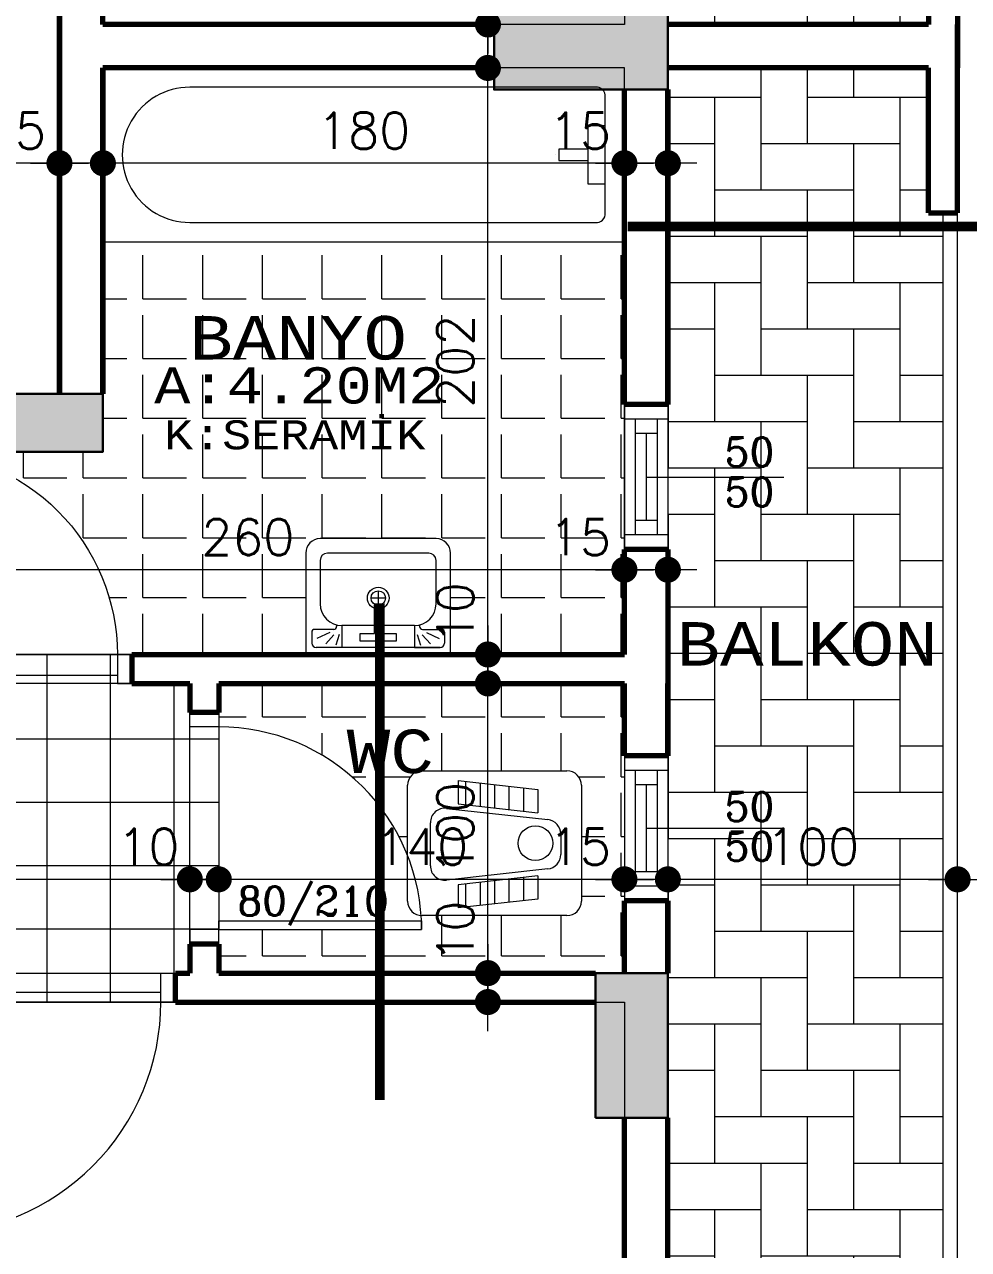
# Model space of a CAD drawing. Header units: millimetres. Extents: x 35860 to 71103, y -11298 to -8385.
# Drawn here: x 51770.3 to 52096.1, y -10413.8 to -9990.9 of the extents above; entities that cross this region are included whole.
import ezdxf
from ezdxf.enums import TextEntityAlignment as Align

# ---------------------------------------------------------------- set-up
doc = ezdxf.new("R2010")
doc.units = ezdxf.units.MM
doc.header["$MEASUREMENT"] = 0
doc.layers.get('0').update_dxf_attribs({"lineweight": 15})
doc.layers.get('Defpoints').update_dxf_attribs({"lineweight": 20})
for name, color, linetype, lineweight in [('02', 2, 'Continuous', 20), ('03_Yazı', 1, 'Continuous', 30), ('05', 4, 'Continuous', 50), ('07', 3, 'Continuous', 70), ('Aks&Tefriş', 5, 'Continuous', 20), ('Kolon', 6, 'Continuous', 30), ('Merd&Balkon', 40, 'Continuous', 20), ('Ölçü', 140, 'Continuous', 20)]:
    doc.layers.add(name, color=color, linetype=linetype, lineweight=lineweight)
doc.layers.add('Lay_X', color=45, linetype='Continuous', lineweight=13, plot=False)
doc.styles.add('0', font='txt.shx')
doc.styles.add('C', font='')
doc.styles.add('C3', font='', dxfattribs={"height": 15})
doc.styles.add('ROMANC', font='romanc', dxfattribs={"height": 0.11})
doc.styles.get('C').set_extended_font_data('Courier New Tur')
doc.styles.get('C3').set_extended_font_data('Courier New Tur')
doc.dimstyles.new('2', dxfattribs={"dimtxt": 12.5, "dimasz": 1, "dimexe": 0, "dimexo": 0, "dimgap": 5, "dimtad": 1, "dimdec": 0, "dimlfac": -1, "dimzin": 12, "dimdsep": 46, "dimtxsty": '0', "dimblk": 'DOT', "dimcen": 2.5, "dimse1": 1, "dimse2": 1, "dimclrd": 256, "dimclrt": 1, "dimadec": 0, "dimazin": 0, "dimtfac": 1, "dimtdec": 0, "dimtmove": 0, "dimatfit": 0, "dimldrblk": 'DOT', "dimfxl": 1, "dimtolj": 1, "dimtzin": 0, "dimlwd": -1, "dimarcsym": 0})
doc.dimstyles.new('_VI80I', dxfattribs={"dimtxt": 15, "dimasz": 1, "dimexe": 0, "dimexo": 100, "dimgap": 5, "dimtad": 1, "dimdec": 0, "dimlfac": -1, "dimzin": 12, "dimdsep": 46, "dimtxsty": '0', "dimblk1": 'DOT80_2', "dimblk2": 'DOT80_1', "dimsah": 1, "dimcen": 2.5, "dimse1": 1, "dimse2": 1, "dimclrd": 256, "dimclrt": 1, "dimadec": 8, "dimazin": 0, "dimtfac": 1, "dimtdec": 0, "dimtmove": 0, "dimatfit": 0, "dimldrblk": 'DOT', "dimfxl": 1, "dimtolj": 1, "dimtzin": 0, "dimlwd": -1, "dimarcsym": 0})
pattern_1 = [(0, (1960.531, 0), (0, 20.625), [15, -5.625]), (90, (1960.531, 0), (-20.625, 1e-15), [15, -5.625])]
pattern_2 = [(0, (1960.531, 0), (16, 16), [48, -16]), (90, (1976.531, 0), (-16, -16), [48, -16])]

# ---------------------------------------------------------------- blocks, each defined once
blk = doc.blocks.new('DOT')
at = {"color": 0}
blk.add_line((-10, 0), (10, 0), dxfattribs=at)
at = {"color": 0, "const_width": 4.5}
blk.add_lwpolyline([(-2.25, 0, 1), (2.25, 0, 1)], format="xyb", close=True, dxfattribs=at)
blk = doc.blocks.new('*D213')
at = {"layer": 'Defpoints', "color": 0, "transparency": 16777216}
for p in [(52092.34, -10055.92), (51992.34, -10286.05), (51992.34, -10293.42)]:
    blk.add_point(p, dxfattribs=at)
at = {"layer": 'Ölçü', "transparency": 16777216}
blk.add_line((52091.34, -10286.05), (51993.34, -10286.05), dxfattribs=at)
at = {"layer": 'Ölçü', "transparency": 16777216, "rotation": 180}
blk.add_blockref('DOT', (51992.34, -10286.05), dxfattribs=at)
at = {"layer": 'Ölçü', "transparency": 16777216}
blk.add_blockref('DOT', (52092.34, -10286.05), dxfattribs=at)
at = {"layer": 'Ölçü', "color": 1, "transparency": 16777216, "insert": (52042.34, -10274.8), "char_height": 12.5, "attachment_point": 5, "style": '0'}
blk.add_mtext('\\A1;100', dxfattribs=at)
blk = doc.blocks.new('*D214')
at = {"layer": 'Defpoints', "color": 0, "transparency": 16777216}
for p in [(51977.34, -10286.05), (51977.34, -10293.42), (51992.34, -10293.42)]:
    blk.add_point(p, dxfattribs=at)
at = {"layer": 'Ölçü', "transparency": 16777216}
for p, q in [((51976.34, -10286.05), (51948.67, -10286.05)), ((51992.34, -10286.05), (51977.34, -10286.05)), ((51993.34, -10286.05), (51994.34, -10286.05))]:
    blk.add_line(p, q, dxfattribs=at)
blk.add_blockref('DOT', (51977.34, -10286.05), dxfattribs=at)
at = {"layer": 'Ölçü', "transparency": 16777216, "rotation": 180}
blk.add_blockref('DOT', (51992.34, -10286.05), dxfattribs=at)
at = {"layer": 'Ölçü', "color": 1, "transparency": 16777216, "insert": (51962, -10274.8), "char_height": 12.5, "attachment_point": 5, "style": '0'}
blk.add_mtext('\\A1;15', dxfattribs=at)
blk = doc.blocks.new('*D215')
at = {"layer": 'Defpoints', "color": 0, "transparency": 16777216}
for p in [(51837.34, -10286.05), (51977.34, -10293.42), (51837.34, -10308.42)]:
    blk.add_point(p, dxfattribs=at)
at = {"layer": 'Ölçü', "transparency": 16777216}
blk.add_line((51976.34, -10286.05), (51838.34, -10286.05), dxfattribs=at)
at = {"layer": 'Ölçü', "transparency": 16777216, "rotation": 180}
blk.add_blockref('DOT', (51837.34, -10286.05), dxfattribs=at)
at = {"layer": 'Ölçü', "transparency": 16777216}
blk.add_blockref('DOT', (51977.34, -10286.05), dxfattribs=at)
at = {"layer": 'Ölçü', "color": 1, "transparency": 16777216, "insert": (51907.34, -10274.8), "char_height": 12.5, "attachment_point": 5, "style": '0'}
blk.add_mtext('\\A1;140', dxfattribs=at)
blk = doc.blocks.new('*D216')
at = {"layer": 'Defpoints', "color": 0, "transparency": 16777216}
for p in [(51827.34, -10286.05), (51827.34, -10308.42), (51837.34, -10308.42)]:
    blk.add_point(p, dxfattribs=at)
at = {"layer": 'Ölçü', "transparency": 16777216}
for p, q in [((51826.34, -10286.05), (51800.75, -10286.05)), ((51837.34, -10286.05), (51827.34, -10286.05)), ((51838.34, -10286.05), (51839.34, -10286.05))]:
    blk.add_line(p, q, dxfattribs=at)
blk.add_blockref('DOT', (51827.34, -10286.05), dxfattribs=at)
at = {"layer": 'Ölçü', "transparency": 16777216, "rotation": 180}
blk.add_blockref('DOT', (51837.34, -10286.05), dxfattribs=at)
at = {"layer": 'Ölçü', "color": 1, "transparency": 16777216, "insert": (51813.04, -10274.8), "char_height": 12.5, "attachment_point": 5, "style": '0'}
blk.add_mtext('\\A1;10', dxfattribs=at)
blk = doc.blocks.new('*D217')
at = {"layer": 'Defpoints', "color": 0, "transparency": 16777216}
for p in [(51417.34, -10218.42), (51417.34, -10286.05), (51827.34, -10308.42)]:
    blk.add_point(p, dxfattribs=at)
at = {"layer": 'Ölçü', "transparency": 16777216}
blk.add_line((51826.34, -10286.05), (51418.34, -10286.05), dxfattribs=at)
at = {"layer": 'Ölçü', "transparency": 16777216, "rotation": 180}
blk.add_blockref('DOT', (51417.34, -10286.05), dxfattribs=at)
at = {"layer": 'Ölçü', "transparency": 16777216}
blk.add_blockref('DOT', (51827.34, -10286.05), dxfattribs=at)
at = {"layer": 'Ölçü', "color": 1, "transparency": 16777216, "insert": (51622.34, -10274.8), "char_height": 12.5, "attachment_point": 5, "style": '0'}
blk.add_mtext('\\A1;410', dxfattribs=at)
blk = doc.blocks.new('*D221')
at = {"layer": 'Defpoints', "color": 0, "transparency": 16777216}
for p in [(51977.34, -10005.92), (51992.34, -10005.92), (51977.34, -10038.81)]:
    blk.add_point(p, dxfattribs=at)
at = {"layer": 'Ölçü', "transparency": 16777216}
for p, q in [((51976.34, -10038.81), (51948.67, -10038.81)), ((51992.34, -10038.81), (51977.34, -10038.81)), ((51993.34, -10038.81), (51994.34, -10038.81))]:
    blk.add_line(p, q, dxfattribs=at)
blk.add_blockref('DOT', (51977.34, -10038.81), dxfattribs=at)
at = {"layer": 'Ölçü', "transparency": 16777216, "rotation": 180}
blk.add_blockref('DOT', (51992.34, -10038.81), dxfattribs=at)
at = {"layer": 'Ölçü', "color": 1, "transparency": 16777216, "insert": (51962, -10027.56), "char_height": 12.5, "attachment_point": 5, "style": '0'}
blk.add_mtext('\\A1;15', dxfattribs=at)
blk = doc.blocks.new('*D222')
at = {"layer": 'Defpoints', "color": 0, "transparency": 16777216}
for p in [(51797.34, -10005.92), (51977.34, -10005.92), (51797.34, -10038.81)]:
    blk.add_point(p, dxfattribs=at)
at = {"layer": 'Ölçü', "transparency": 16777216}
blk.add_line((51976.34, -10038.81), (51798.34, -10038.81), dxfattribs=at)
at = {"layer": 'Ölçü', "transparency": 16777216, "rotation": 180}
blk.add_blockref('DOT', (51797.34, -10038.81), dxfattribs=at)
at = {"layer": 'Ölçü', "transparency": 16777216}
blk.add_blockref('DOT', (51977.34, -10038.81), dxfattribs=at)
at = {"layer": 'Ölçü', "color": 1, "transparency": 16777216, "insert": (51887.34, -10027.56), "char_height": 12.5, "attachment_point": 5, "style": '0'}
blk.add_mtext('\\A1;180', dxfattribs=at)
blk = doc.blocks.new('*D223')
at = {"layer": 'Defpoints', "color": 0, "transparency": 16777216}
for p in [(51797.34, -10005.92), (51782.34, -10038.81), (51782.34, -10118.42)]:
    blk.add_point(p, dxfattribs=at)
at = {"layer": 'Ölçü', "transparency": 16777216}
for p, q in [((51781.34, -10038.81), (51753.67, -10038.81)), ((51797.34, -10038.81), (51782.34, -10038.81)), ((51798.34, -10038.81), (51799.34, -10038.81))]:
    blk.add_line(p, q, dxfattribs=at)
blk.add_blockref('DOT', (51782.34, -10038.81), dxfattribs=at)
at = {"layer": 'Ölçü', "transparency": 16777216, "rotation": 180}
blk.add_blockref('DOT', (51797.34, -10038.81), dxfattribs=at)
at = {"layer": 'Ölçü', "color": 1, "transparency": 16777216, "insert": (51767, -10027.56), "char_height": 12.5, "attachment_point": 5, "style": '0'}
blk.add_mtext('\\A1;15', dxfattribs=at)
blk = doc.blocks.new('*D224')
at = {"layer": 'Defpoints', "color": 0, "transparency": 16777216}
for p in [(51682.34, -10008.42), (51682.34, -10038.81), (51782.34, -10118.42)]:
    blk.add_point(p, dxfattribs=at)
at = {"layer": 'Ölçü', "transparency": 16777216}
blk.add_line((51781.34, -10038.81), (51683.34, -10038.81), dxfattribs=at)
at = {"layer": 'Ölçü', "transparency": 16777216, "rotation": 180}
blk.add_blockref('DOT', (51682.34, -10038.81), dxfattribs=at)
at = {"layer": 'Ölçü', "transparency": 16777216}
blk.add_blockref('DOT', (51782.34, -10038.81), dxfattribs=at)
at = {"layer": 'Ölçü', "color": 1, "transparency": 16777216, "insert": (51732.34, -10027.56), "char_height": 12.5, "attachment_point": 5, "style": '0'}
blk.add_mtext('\\A1;100', dxfattribs=at)
blk = doc.blocks.new('*D228')
at = {"layer": 'Defpoints', "color": 0, "transparency": 16777216}
for p in [(51977.34, -10172.17), (51992.34, -10172.17), (51977.34, -10179.16)]:
    blk.add_point(p, dxfattribs=at)
at = {"layer": 'Ölçü', "transparency": 16777216}
for p, q in [((51976.34, -10179.16), (51948.67, -10179.16)), ((51992.34, -10179.16), (51977.34, -10179.16)), ((51993.34, -10179.16), (51994.34, -10179.16))]:
    blk.add_line(p, q, dxfattribs=at)
blk.add_blockref('DOT', (51977.34, -10179.16), dxfattribs=at)
at = {"layer": 'Ölçü', "transparency": 16777216, "rotation": 180}
blk.add_blockref('DOT', (51992.34, -10179.16), dxfattribs=at)
at = {"layer": 'Ölçü', "color": 1, "transparency": 16777216, "insert": (51962, -10167.91), "char_height": 12.5, "attachment_point": 5, "style": '0'}
blk.add_mtext('\\A1;15', dxfattribs=at)
blk = doc.blocks.new('*D229')
at = {"layer": 'Defpoints', "color": 0, "transparency": 16777216}
for p in [(51977.34, -10172.17), (51717.34, -10179.16), (51717.34, -10208.42)]:
    blk.add_point(p, dxfattribs=at)
at = {"layer": 'Ölçü', "transparency": 16777216}
blk.add_line((51976.34, -10179.16), (51718.34, -10179.16), dxfattribs=at)
at = {"layer": 'Ölçü', "transparency": 16777216, "rotation": 180}
blk.add_blockref('DOT', (51717.34, -10179.16), dxfattribs=at)
at = {"layer": 'Ölçü', "transparency": 16777216}
blk.add_blockref('DOT', (51977.34, -10179.16), dxfattribs=at)
at = {"layer": 'Ölçü', "color": 1, "transparency": 16777216, "insert": (51847.34, -10167.91), "char_height": 12.5, "attachment_point": 5, "style": '0'}
blk.add_mtext('\\A1;260', dxfattribs=at)
blk = doc.blocks.new('*D483')
at = {"layer": 'Defpoints', "color": 0, "transparency": 16777216}
for p in [(51930.23, -10318.42), (51967.34, -10318.42), (51967.34, -10328.42)]:
    blk.add_point(p, dxfattribs=at)
at = {"layer": 'Ölçü', "transparency": 16777216}
for p, q in [((51930.23, -10317.42), (51930.23, -10291.84)), ((51930.23, -10328.42), (51930.23, -10318.42)), ((51930.23, -10329.42), (51930.23, -10330.42))]:
    blk.add_line(p, q, dxfattribs=at)
for p, rotation in [((51930.23, -10318.42), 270), ((51930.23, -10328.42), 90)]:
    blk.add_blockref('DOT', p, dxfattribs=dict(at, rotation=rotation))
at = {"layer": 'Ölçü', "color": 1, "transparency": 16777216, "insert": (51918.98, -10304.13), "char_height": 12.5, "attachment_point": 5, "rotation": 90, "style": '0'}
blk.add_mtext('\\A1;10', dxfattribs=at)
blk = doc.blocks.new('*D484')
at = {"layer": 'Defpoints', "color": 0, "transparency": 16777216}
for p in [(51930.23, -10218.42), (51977.34, -10218.42), (51967.34, -10318.42)]:
    blk.add_point(p, dxfattribs=at)
at = {"layer": 'Ölçü', "transparency": 16777216}
blk.add_line((51930.23, -10317.42), (51930.23, -10219.42), dxfattribs=at)
for p, rotation in [((51930.23, -10218.42), 90), ((51930.23, -10318.42), 270)]:
    blk.add_blockref('DOT', p, dxfattribs=dict(at, rotation=rotation))
at = {"layer": 'Ölçü', "color": 1, "transparency": 16777216, "insert": (51918.98, -10268.42), "char_height": 12.5, "attachment_point": 5, "rotation": 90, "style": '0'}
blk.add_mtext('\\A1;100', dxfattribs=at)
blk = doc.blocks.new('*D485')
at = {"layer": 'Defpoints', "color": 0, "transparency": 16777216}
for p in [(51930.23, -10208.42), (51977.34, -10208.42), (51977.34, -10218.42)]:
    blk.add_point(p, dxfattribs=at)
at = {"layer": 'Ölçü', "transparency": 16777216}
for p, q in [((51930.23, -10207.42), (51930.23, -10181.84)), ((51930.23, -10218.42), (51930.23, -10208.42)), ((51930.23, -10219.42), (51930.23, -10220.42))]:
    blk.add_line(p, q, dxfattribs=at)
for p, rotation in [((51930.23, -10208.42), 270), ((51930.23, -10218.42), 90)]:
    blk.add_blockref('DOT', p, dxfattribs=dict(at, rotation=rotation))
at = {"layer": 'Ölçü', "color": 1, "transparency": 16777216, "insert": (51918.98, -10194.13), "char_height": 12.5, "attachment_point": 5, "rotation": 90, "style": '0'}
blk.add_mtext('\\A1;10', dxfattribs=at)
blk = doc.blocks.new('*D486')
at = {"layer": 'Defpoints', "color": 0, "transparency": 16777216}
for p in [(51930.23, -10005.92), (51992.34, -10005.92), (51977.34, -10208.42)]:
    blk.add_point(p, dxfattribs=at)
at = {"layer": 'Ölçü', "transparency": 16777216}
blk.add_line((51930.23, -10207.42), (51930.23, -10006.92), dxfattribs=at)
for p, rotation in [((51930.23, -10005.92), 90), ((51930.23, -10208.42), 270)]:
    blk.add_blockref('DOT', p, dxfattribs=dict(at, rotation=rotation))
at = {"layer": 'Ölçü', "color": 1, "transparency": 16777216, "insert": (51918.98, -10107.17), "char_height": 12.5, "attachment_point": 5, "rotation": 90, "style": '0'}
blk.add_mtext('\\A1;202', dxfattribs=at)
blk = doc.blocks.new('*D487')
at = {"layer": 'Defpoints', "color": 0, "transparency": 16777216}
for p in [(51930.23, -9990.92), (51992.34, -9990.92), (51992.34, -10005.92)]:
    blk.add_point(p, dxfattribs=at)
at = {"layer": 'Ölçü', "transparency": 16777216}
for p, q in [((51930.23, -9989.92), (51930.23, -9962.26)), ((51930.23, -10005.92), (51930.23, -9990.92)), ((51930.23, -10006.92), (51930.23, -10007.92))]:
    blk.add_line(p, q, dxfattribs=at)
for p, rotation in [((51930.23, -9990.92), 270), ((51930.23, -10005.92), 90)]:
    blk.add_blockref('DOT', p, dxfattribs=dict(at, rotation=rotation))
at = {"layer": 'Ölçü', "color": 1, "transparency": 16777216, "insert": (51918.98, -9975.59), "char_height": 12.5, "attachment_point": 5, "rotation": 90, "style": '0'}
blk.add_mtext('\\A1;15', dxfattribs=at)
blk = doc.blocks.new('*D488')
at = {"layer": 'Defpoints', "color": 0, "transparency": 16777216}
for p in [(51930.23, -9788.42), (51977.34, -9788.42), (51992.34, -9990.92)]:
    blk.add_point(p, dxfattribs=at)
at = {"layer": 'Ölçü', "transparency": 16777216}
blk.add_line((51930.23, -9989.92), (51930.23, -9789.42), dxfattribs=at)
for p, rotation in [((51930.23, -9788.42), 90), ((51930.23, -9990.92), 270)]:
    blk.add_blockref('DOT', p, dxfattribs=dict(at, rotation=rotation))
at = {"layer": 'Ölçü', "color": 1, "transparency": 16777216, "insert": (51918.98, -9889.67), "char_height": 12.5, "attachment_point": 5, "rotation": 90, "style": '0'}
blk.add_mtext('\\A1;202', dxfattribs=at)
blk = doc.blocks.new('DOT80_2')
at = {"color": 0}
blk.add_line((0, 0), (0, -80), dxfattribs=at)
blk.add_blockref('DOT', (0, 0))
blk = doc.blocks.new('DOT80_1')
at = {"color": 0}
blk.add_line((0, 0), (0, 80), dxfattribs=at)
blk.add_blockref('DOT', (0, 0))
blk = doc.blocks.new('*D979')
at = {"layer": 'Aks&Tefriş', "transparency": 16777216}
blk.add_line((52269.94, -10432.42), (52269.94, -10294.42), dxfattribs=at)
at = {"layer": 'Defpoints', "color": 0, "transparency": 16777216}
for p in [(51992.34, -10293.42), (52269.94, -10293.42), (51992.34, -10433.42)]:
    blk.add_point(p, dxfattribs=at)
at = {"layer": 'Aks&Tefriş', "transparency": 16777216}
for name, p, rotation in [('DOT80_1', (52269.94, -10293.42), 90), ('DOT80_2', (52269.94, -10433.42), 270)]:
    blk.add_blockref(name, p, dxfattribs=dict(at, rotation=rotation))
at = {"layer": 'Aks&Tefriş', "color": 1, "transparency": 16777216, "insert": (52257.44, -10363.42), "char_height": 15, "attachment_point": 5, "rotation": 90, "style": '0'}
blk.add_mtext('\\A1;140', dxfattribs=at)
blk = doc.blocks.new('*D980')
at = {"layer": 'Aks&Tefriş', "transparency": 16777216}
blk.add_line((52269.94, -10292.42), (52269.94, -10244.42), dxfattribs=at)
at = {"layer": 'Defpoints', "color": 0, "transparency": 16777216}
for p in [(51992.34, -10243.42), (52269.94, -10243.42), (51992.34, -10293.42)]:
    blk.add_point(p, dxfattribs=at)
at = {"layer": 'Aks&Tefriş', "transparency": 16777216}
for name, p, rotation in [('DOT80_1', (52269.94, -10243.42), 90), ('DOT80_2', (52269.94, -10293.42), 270)]:
    blk.add_blockref(name, p, dxfattribs=dict(at, rotation=rotation))
at = {"layer": 'Aks&Tefriş', "color": 1, "transparency": 16777216, "insert": (52257.44, -10268.42), "char_height": 15, "attachment_point": 5, "rotation": 90, "style": '0'}
blk.add_mtext('\\A1;50', dxfattribs=at)
blk = doc.blocks.new('*D981')
at = {"layer": 'Aks&Tefriş', "transparency": 16777216}
blk.add_line((52269.94, -10242.42), (52269.94, -10173.17), dxfattribs=at)
at = {"layer": 'Defpoints', "color": 0, "transparency": 16777216}
for p in [(51992.34, -10172.17), (52269.94, -10172.17), (51992.34, -10243.42)]:
    blk.add_point(p, dxfattribs=at)
at = {"layer": 'Aks&Tefriş', "transparency": 16777216}
for name, p, rotation in [('DOT80_1', (52269.94, -10172.17), 90), ('DOT80_2', (52269.94, -10243.42), 270)]:
    blk.add_blockref(name, p, dxfattribs=dict(at, rotation=rotation))
at = {"layer": 'Aks&Tefriş', "color": 1, "transparency": 16777216, "insert": (52257.44, -10207.8), "char_height": 15, "attachment_point": 5, "rotation": 90, "style": '0'}
blk.add_mtext('\\A1;71', dxfattribs=at)
blk = doc.blocks.new('*D982')
at = {"layer": 'Aks&Tefriş', "transparency": 16777216}
blk.add_line((52269.94, -10171.17), (52269.94, -10123.17), dxfattribs=at)
at = {"layer": 'Defpoints', "color": 0, "transparency": 16777216}
for p in [(51992.34, -10122.17), (52269.94, -10122.17), (51992.34, -10172.17)]:
    blk.add_point(p, dxfattribs=at)
at = {"layer": 'Aks&Tefriş', "transparency": 16777216}
for name, p, rotation in [('DOT80_1', (52269.94, -10122.17), 90), ('DOT80_2', (52269.94, -10172.17), 270)]:
    blk.add_blockref(name, p, dxfattribs=dict(at, rotation=rotation))
at = {"layer": 'Aks&Tefriş', "color": 1, "transparency": 16777216, "insert": (52257.44, -10147.17), "char_height": 15, "attachment_point": 5, "rotation": 90, "style": '0'}
blk.add_mtext('\\A1;50', dxfattribs=at)
blk = doc.blocks.new('*D983')
at = {"layer": 'Aks&Tefriş', "transparency": 16777216}
blk.add_line((52269.94, -10121.17), (52269.94, -10056.92), dxfattribs=at)
at = {"layer": 'Defpoints', "color": 0, "transparency": 16777216}
for p in [(52092.34, -10055.92), (52269.94, -10055.92), (51992.34, -10122.17)]:
    blk.add_point(p, dxfattribs=at)
at = {"layer": 'Aks&Tefriş', "transparency": 16777216}
for name, p, rotation in [('DOT80_1', (52269.94, -10055.92), 90), ('DOT80_2', (52269.94, -10122.17), 270)]:
    blk.add_blockref(name, p, dxfattribs=dict(at, rotation=rotation))
at = {"layer": 'Aks&Tefriş', "color": 1, "transparency": 16777216, "insert": (52257.44, -10089.05), "char_height": 15, "attachment_point": 5, "rotation": 90, "style": '0'}
blk.add_mtext('\\A1;66', dxfattribs=at)
blk = doc.blocks.new('*D984')
at = {"layer": 'Aks&Tefriş', "transparency": 16777216}
blk.add_line((52269.94, -10054.92), (52269.94, -9941.92), dxfattribs=at)
at = {"layer": 'Defpoints', "color": 0, "transparency": 16777216}
for p in [(52092.34, -9940.92), (52269.94, -9940.92), (52092.34, -10055.92)]:
    blk.add_point(p, dxfattribs=at)
at = {"layer": 'Aks&Tefriş', "transparency": 16777216}
for name, p, rotation in [('DOT80_1', (52269.94, -9940.92), 90), ('DOT80_2', (52269.94, -10055.92), 270)]:
    blk.add_blockref(name, p, dxfattribs=dict(at, rotation=rotation))
at = {"layer": 'Aks&Tefriş', "color": 1, "transparency": 16777216, "insert": (52257.44, -9998.42), "char_height": 15, "attachment_point": 5, "rotation": 90, "style": '0'}
blk.add_mtext('\\A1;115', dxfattribs=at)

msp = doc.modelspace()

# ---------------------------------------------------------------- hatches: boundary and pattern name
h = msp.add_hatch()
h.set_pattern_fill('SERAMIK9', color=256, scale=4, style=0, pattern_type=2)
h.set_pattern_definition(pattern_2)
h.paths.add_polyline_path([(52087.34, -9232.13), (51992.34, -9227.94), (51992.34, -9247.38), (51992.34, -9252.38), (51977.34, -9252.38), (51977.34, -9322.38), (51992.34, -9322.38), (51992.34, -9327.38), (51992.34, -9373.08), (51992.34, -9423.08), (51992.34, -9440.92), (51992.34, -9560.92), (51992.34, -9628.42), (51992.34, -9678.42), (51992.34, -9703.42), (51992.34, -9753.42), (51992.34, -9824.67), (51992.34, -9874.67), (51992.34, -9983.42), (51992.34, -9990.92), (52082.34, -9990.92), (52082.34, -9940.92), (52087.34, -9940.92)])
h.paths.add_polyline_path([(51994.21, -9519.14), (52027.54, -9519.14), (52027.54, -9500.39), (51994.21, -9500.39)], flags=24)
h.paths.add_polyline_path([(51994.21, -9501.55), (52027.54, -9501.55), (52027.54, -9482.8), (51994.21, -9482.8)], flags=24)
h.paths.add_polyline_path([(52026.71, -9448.82), (52057.96, -9448.82), (52057.96, -9467.57), (52026.71, -9467.57)], flags=24)
h.paths.add_polyline_path([(52026.71, -9690.17), (52057.96, -9690.17), (52057.96, -9708.92), (52026.71, -9708.92)], flags=24)
h.paths.add_polyline_path([(52010.89, -9725.77), (52032.08, -9725.77), (52032.08, -9710.77), (52010.89, -9710.77)], flags=24)
h.paths.add_polyline_path([(52010.89, -9739.54), (52032.08, -9739.54), (52032.08, -9724.54), (52010.89, -9724.54)], flags=24)
h.paths.add_polyline_path([(52010.89, -9846.92), (52032.08, -9846.92), (52032.08, -9831.92), (52010.89, -9831.92)], flags=24)
h.paths.add_polyline_path([(52010.89, -9860.69), (52032.08, -9860.69), (52032.08, -9845.69), (52010.89, -9845.69)], flags=24)
h.paths.add_polyline_path([(51987.66, -9638.21), (52090.09, -9638.21), (52090.09, -9614.55), (51987.66, -9614.55)], flags=9)
h = msp.add_hatch()
h.set_pattern_fill('ANSI33', color=256, scale=30, style=0)
h.paths.add_polyline_path([(51092.34, -9384.52), (51092.34, -9333.42), (51117.34, -9334.52), (51117.34, -9384.52)])
h.paths.add_polyline_path([(51507.34, -9402.81), (51507.34, -9351.71), (51532.34, -9352.81), (51532.34, -9402.81)])
h.paths.add_polyline_path([(51967.34, -9423.08), (51967.34, -9371.98), (51992.34, -9373.08), (51992.34, -9423.08)])
h.paths.add_polyline_path([(51702.34, -9360.3), (51727.34, -9361.4), (51727.34, -9411.4), (51702.34, -9411.4)])
h.paths.add_polyline_path([(51992.34, -9983.42), (51932.34, -9983.42), (51932.34, -10013.42), (51992.34, -10013.42)])
h.paths.add_polyline_path([(51967.34, -9628.42), (51992.34, -9628.42), (51992.34, -9678.42), (51967.34, -9678.42)])
h.paths.add_polyline_path([(51532.34, -9638.42), (51532.34, -9678.42), (51507.34, -9678.42), (51507.34, -9638.42)])
h.paths.add_polyline_path([(51142.34, -9678.42), (51092.34, -9678.42), (51092.34, -9653.42), (51142.34, -9653.42)])
h.paths.add_polyline_path([(51132.34, -9893.42), (51092.34, -9893.42), (51092.34, -9923.42), (51132.34, -9923.42)])
h.paths.add_polyline_path([(51117.34, -10623.42), (51117.34, -10573.42), (51092.34, -10573.42), (51092.34, -10623.42)])
h.paths.add_polyline_path([(51967.34, -10368.42), (51992.34, -10368.42), (51992.34, -10318.42), (51967.34, -10318.42)])
h.paths.add_polyline_path([(51532.34, -10368.42), (51532.34, -10318.42), (51507.34, -10318.42), (51507.34, -10368.42)])
h.paths.add_polyline_path([(51432.34, -10138.42), (51407.34, -10138.42), (51407.34, -10073.42), (51432.34, -10073.42)])
h.paths.add_polyline_path([(51432.34, -9923.42), (51432.34, -9858.42), (51407.34, -9858.42), (51407.34, -9923.42)])
h.paths.add_polyline_path([(51702.34, -9873.42), (51702.34, -9878.42), (51707.34, -9878.42), (51797.34, -9878.42), (51797.34, -9858.42), (51702.34, -9858.42)])
h.paths.add_polyline_path([(51702.34, -10133.42), (51702.34, -10118.42), (51797.34, -10118.42), (51797.34, -10138.42), (51702.34, -10138.42)])
h.paths.add_polyline_path([(51142.34, -10318.42), (51092.34, -10318.42), (51092.34, -10343.42), (51142.34, -10343.42)])
h.paths.add_polyline_path([(51702.34, -10623.42), (51727.34, -10623.42), (51727.34, -10573.42), (51702.34, -10573.42)])
h.paths.add_polyline_path([(51967.34, -10623.42), (51992.34, -10623.42), (51992.34, -10573.42), (51967.34, -10573.42)])
h.paths.add_polyline_path([(51532.34, -10623.42), (51532.34, -10573.42), (51507.34, -10573.42), (51507.34, -10623.42)])
h = msp.add_hatch()
h.set_pattern_fill('SERAMIK9', color=256, scale=4, style=0, pattern_type=2)
h.set_pattern_definition(pattern_2)
h.paths.add_polyline_path([(52082.34, -10005.92), (51992.34, -10005.92), (51992.34, -10013.42), (51992.34, -10059.67), (52087.34, -10059.67), (52087.34, -10055.92), (52082.34, -10055.92)])
h = msp.add_hatch()
h.set_pattern_fill('SERAMIK9,_O', color=256, scale=4, pattern_type=2)
h.set_pattern_definition(pattern_2)
h.paths.add_polyline_path([(52087.34, -10061.67), (51992.34, -10061.67), (51992.34, -10122.17), (51992.34, -10172.17), (51992.34, -10243.42), (51992.34, -10293.42), (51992.34, -10318.42), (51992.34, -10368.42), (51992.34, -10433.42), (51992.34, -10553.42), (51992.34, -10573.42), (51992.34, -10623.42), (51992.34, -10668.42), (51992.34, -10673.42), (51977.34, -10673.42), (51977.34, -10743.42), (51992.34, -10743.42), (51992.34, -10748.42), (51992.34, -10768.42), (52087.34, -10768.42)])
h.paths.add_polyline_path([(52026.71, -10506.77), (52057.96, -10506.77), (52057.96, -10525.52), (52026.71, -10525.52)], flags=24)
h.paths.add_polyline_path([(52026.71, -10265.42), (52057.96, -10265.42), (52057.96, -10284.17), (52026.71, -10284.17)], flags=24)
h.paths.add_polyline_path([(52010.89, -10146.04), (52032.08, -10146.04), (52032.08, -10131.04), (52010.89, -10131.04)], flags=24)
h.paths.add_polyline_path([(52010.89, -10159.81), (52032.08, -10159.81), (52032.08, -10144.81), (52010.89, -10144.81)], flags=24)
h.paths.add_polyline_path([(52002.8, -10491.04), (52032.08, -10491.04), (52032.08, -10476.04), (52002.8, -10476.04)], flags=24)
h.paths.add_polyline_path([(52002.8, -10504.82), (52032.08, -10504.82), (52032.08, -10489.82), (52002.8, -10489.82)], flags=24)
h.paths.add_polyline_path([(52010.89, -10268.43), (52032.08, -10268.43), (52032.08, -10253.43), (52010.89, -10253.43)], flags=24)
h.paths.add_polyline_path([(52010.89, -10282.2), (52032.08, -10282.2), (52032.08, -10267.2), (52010.89, -10267.2)], flags=24)
h.paths.add_polyline_path([(51989.21, -10216.61), (52091.63, -10216.61), (52091.63, -10192.96), (51989.21, -10192.96)], flags=9)
h = msp.add_hatch()
h.set_pattern_fill('ANGLE', color=256, scale=75, style=0)
h.set_pattern_definition(pattern_1)
h.paths.add_polyline_path([(51977.34, -10065.92), (51797.34, -10065.92), (51797.34, -10138.42), (51735.34, -10138.42), (51735.34, -10138.49, -0.401712), (51802.34, -10208.42), (51867.34, -10208.42), (51867.34, -10173.42, -0.414214), (51872.34, -10168.42), (51912.34, -10168.42, -0.414214), (51917.34, -10173.42), (51917.34, -10208.42), (51977.34, -10208.42)])
h.paths.add_polyline_path([(51732.34, -10138.42), (51717.34, -10138.42), (51717.34, -10208.42), (51732.34, -10208.42)])
h.paths.add_polyline_path([(51950.54, -10158.54), (51973.46, -10158.54), (51973.46, -10177.29), (51950.54, -10177.29)], flags=24)
h.paths.add_polyline_path([(51828.59, -10158.54), (51866.09, -10158.54), (51866.09, -10177.29), (51828.59, -10177.29)], flags=24)
h.paths.add_polyline_path([(51909.61, -10204.55), (51909.61, -10183.71), (51928.36, -10183.71), (51928.36, -10204.55)], flags=25)
h.paths.add_polyline_path([(51909.61, -10125.92), (51909.61, -10088.42), (51928.36, -10088.42), (51928.36, -10125.92)], flags=24)
h.paths.add_polyline_path([(51803.03, -10125.6), (51915.09, -10125.6), (51915.09, -10104.53), (51803.03, -10104.53)], flags=24)
h.paths.add_polyline_path([(51806.88, -10141.17), (51908.03, -10141.17), (51908.03, -10121.33), (51806.88, -10121.33)], flags=24)
h.paths.add_polyline_path([(51815.33, -10110.96), (51901.99, -10110.96), (51901.99, -10087.3), (51815.33, -10087.3)], flags=24)
h = msp.add_hatch()
h.set_pattern_fill('NET,_O', color=256, scale=175)
h.set_pattern_definition([(0, (0, 0), (0, 21.875), []), (90, (0, 0), (-21.875, 1e-15), [])])
h.paths.add_polyline_path([(51837.34, -10233.42), (51827.34, -10233.42), (51827.34, -10228.42), (51827.34, -10218.42), (51807.34, -10218.42), (51802.34, -10218.42), (51802.34, -10208.42), (51732.34, -10208.42), (51732.34, -10218.42), (51727.34, -10218.42), (51707.34, -10218.42), (51637.34, -10218.42), (51637.34, -10208.42), (51480.04, -10208.42, -0.117499), (51444.31, -10218.37), (51444.31, -10218.42), (51441.31, -10218.42), (51441.31, -10138.42), (51436.31, -10138.42), (51432.34, -10138.42), (51417.34, -10138.42), (51417.34, -10218.42), (51417.34, -10223.42), (51407.34, -10223.42), (51407.34, -10303.42), (51417.34, -10303.42), (51417.34, -10308.42), (51417.34, -10318.42), (51422.34, -10318.42), (51422.34, -10328.42), (51502.34, -10328.42), (51502.34, -10318.42), (51507.34, -10318.42), (51532.34, -10318.42), (51537.34, -10318.42), (51542.34, -10318.42), (51542.34, -10328.42), (51622.34, -10328.42), (51622.34, -10318.42), (51627.34, -10318.42), (51717.34, -10318.42), (51732.34, -10318.42), (51737.34, -10318.42), (51737.34, -10328.42), (51817.34, -10328.42), (51817.34, -10318.42), (51822.34, -10318.42), (51827.34, -10318.42), (51827.34, -10308.42), (51827.34, -10303.42), (51837.34, -10303.42), (51837.34, -10300.42)])
h.paths.add_polyline_path([(51802.63, -10265.42), (51823.46, -10265.42), (51823.46, -10284.17), (51802.63, -10284.17)], flags=24)
h.paths.add_polyline_path([(51605.67, -10265.42), (51639, -10265.42), (51639, -10284.17), (51605.67, -10284.17)], flags=24)
h.paths.add_polyline_path([(51569.42, -10314.55), (51569.42, -10293.71), (51588.17, -10293.71), (51588.17, -10314.55)], flags=24)
h.paths.add_polyline_path([(51569.42, -10245.09), (51569.42, -10211.76), (51588.17, -10211.76), (51588.17, -10245.09)], flags=24)
h.paths.add_polyline_path([(51446.89, -10281.44), (51558.95, -10281.44), (51558.95, -10260.37), (51446.89, -10260.37)], flags=24)
h.paths.add_polyline_path([(51445.78, -10294.13), (51557.44, -10294.13), (51557.44, -10274.29), (51445.78, -10274.29)], flags=24)
h.paths.add_polyline_path([(51459.51, -10263.3), (51545.79, -10263.3), (51545.79, -10240.8), (51459.51, -10240.8)], flags=24)
h = msp.add_hatch()
h.set_pattern_fill('ANGLE', color=256, scale=75, style=0)
h.set_pattern_definition(pattern_1)
h.paths.add_polyline_path([(51977.34, -10218.42), (51893.93, -10218.42), (51893.93, -10262.23, -0.063924), (51902.5, -10277.86), (51902.5, -10253.57, -0.414214), (51907.5, -10248.57), (51957.5, -10248.57, -0.414214), (51962.5, -10253.57), (51962.5, -10293.57, -0.414214), (51957.5, -10298.57), (51907.5, -10298.57, -0.016794), (51907.17, -10298.56, -0.006654), (51907.27, -10300.42), (51907.34, -10300.42), (51907.34, -10303.42), (51893.93, -10303.42), (51893.93, -10318.42), (51967.34, -10318.42), (51977.34, -10318.42), (51977.34, -10293.42), (51977.34, -10243.42)])
h.paths.add_polyline_path([(51891.93, -10303.42), (51837.34, -10303.42), (51837.34, -10308.42), (51837.34, -10318.42), (51891.93, -10318.42)])
h.paths.add_polyline_path([(51891.93, -10218.42), (51837.34, -10218.42), (51837.34, -10228.42), (51837.34, -10233.42, -0.227459), (51891.93, -10259.61)])
h.paths.add_polyline_path([(51950.54, -10265.42), (51973.46, -10265.42), (51973.46, -10284.17), (51950.54, -10284.17)], flags=25)
h.paths.add_polyline_path([(51890.67, -10265.42), (51924, -10265.42), (51924, -10284.17), (51890.67, -10284.17)], flags=9)
h.paths.add_polyline_path([(51909.61, -10314.55), (51909.61, -10293.71), (51928.36, -10293.71), (51928.36, -10314.55)], flags=24)
h.paths.add_polyline_path([(51876.83, -10253.74), (51916.23, -10253.74), (51916.23, -10230.09), (51876.83, -10230.09)], flags=9)

# ---------------------------------------------------------------- linework, layer by layer
at = {"layer": '02'}
for p, q in [((51977.34, -10122.17), (51977.34, -10172.17)), ((51992.34, -10122.17), (51992.34, -10172.17)), ((51992.34, -10127.17), (51977.34, -10127.17)), ((51981.09, -10127.17), (51981.09, -10167.17)), ((51988.59, -10127.17), (51988.59, -10167.17)), ((51988.59, -10132.17), (51981.09, -10132.17)), ((51984.84, -10132.17), (51984.84, -10162.17)), ((51984.84, -10147.17), (52032.34, -10147.17)), ((51988.59, -10162.17), (51981.09, -10162.17)), ((51992.34, -10167.17), (51977.34, -10167.17)), ((51977.34, -10243.42), (51977.34, -10293.42)), ((51992.34, -10243.42), (51992.34, -10293.42)), ((51992.34, -10248.42), (51977.34, -10248.42)), ((51981.09, -10248.42), (51981.09, -10288.42)), ((51988.59, -10248.42), (51988.59, -10288.42)), ((51988.59, -10253.42), (51981.09, -10253.42)), ((51984.84, -10253.42), (51984.84, -10283.42)), ((51984.84, -10268.42), (52032.34, -10268.42)), ((51988.59, -10283.42), (51981.09, -10283.42)), ((51992.34, -10288.42), (51977.34, -10288.42)), ((51837.34, -10303.42), (51837.34, -10300.42))]:
    msp.add_line(p, q, dxfattribs=at)
for points in [[(51732.34, -10138.42, -0.414214), (51802.34, -10208.42), (51732.34, -10208.42), (51732.34, -10138.42), (51735.34, -10138.42), (51735.34, -10208.42)], [(51837.34, -10300.42), (51907.34, -10300.42), (51907.34, -10303.42, 0.414214), (51837.34, -10233.42), (51837.34, -10303.42), (51907.34, -10303.42)], [(51737.34, -10408.42, 0.414214), (51817.34, -10328.42), (51737.34, -10328.42), (51737.34, -10408.42), (51740.34, -10408.42), (51740.34, -10328.42)]]:
    msp.add_lwpolyline(points, format="xyb", dxfattribs=at)
for points in [[(51807.34, -10208.42), (51802.34, -10208.42), (51802.34, -10218.42), (51807.34, -10218.42)], [(51837.34, -10228.42), (51837.34, -10233.42), (51827.34, -10233.42), (51827.34, -10228.42)], [(51837.34, -10308.42), (51837.34, -10303.42), (51827.34, -10303.42), (51827.34, -10308.42)], [(51822.34, -10328.42), (51817.34, -10328.42), (51817.34, -10318.42), (51822.34, -10318.42)]]:
    msp.add_lwpolyline(points, dxfattribs=at)
at = {"layer": '05', "ltscale": 3}
for p, q in [((52161.16, -10059.67), (51978.56, -10059.67)), ((52161.16, -10059.67), (51978.56, -10059.67)), ((52161.16, -10059.67), (51978.56, -10059.67)), ((52161.16, -10060.67), (51978.56, -10060.67)), ((52161.16, -10060.67), (51978.56, -10060.67)), ((52161.16, -10060.67), (51978.56, -10060.67)), ((52161.16, -10061.67), (51978.56, -10061.67)), ((52161.16, -10061.67), (51978.56, -10061.67)), ((52161.16, -10061.67), (51978.56, -10061.67)), ((51891.93, -10362.16), (51891.93, -10190.86)), ((51891.93, -10362.16), (51891.93, -10190.86)), ((51891.93, -10362.16), (51891.93, -10190.86)), ((51892.93, -10362.16), (51892.93, -10190.86)), ((51892.93, -10362.16), (51892.93, -10190.86)), ((51892.93, -10362.16), (51892.93, -10190.86)), ((51893.93, -10362.16), (51893.93, -10190.86)), ((51893.93, -10362.16), (51893.93, -10190.86)), ((51893.93, -10362.16), (51893.93, -10190.86))]:
    msp.add_line(p, q, dxfattribs=at)
at = {"layer": '07'}
for p, q in [((51782.34, -9878.42), (51782.34, -10118.42)), ((51782.34, -10118.42), (51782.34, -9878.42)), ((51797.34, -9990.92), (51797.34, -9878.42)), ((52082.34, -9940.92), (52082.34, -9990.92)), ((52092.34, -9940.92), (52092.34, -10005.92)), ((51932.34, -9990.92), (51797.34, -9990.92)), ((51932.34, -9990.92), (51797.34, -9990.92)), ((52082.34, -9990.92), (51992.34, -9990.92)), ((52092.34, -10005.92), (52092.34, -9990.92)), ((52092.34, -10055.92), (52092.34, -9990.92)), ((52092.34, -9990.92), (52092.34, -10005.92)), ((52092.34, -9990.92), (52092.34, -10005.92)), ((52092.34, -10005.92), (52092.34, -9990.92)), ((51932.34, -10005.92), (51797.34, -10005.92)), ((51797.34, -10005.92), (51797.34, -10118.42)), ((51797.34, -10118.42), (51797.34, -10005.92)), ((51932.34, -10005.92), (51797.34, -10005.92)), ((52082.34, -10005.92), (51992.34, -10005.92)), ((52082.34, -10055.92), (52082.34, -10005.92)), ((51977.34, -10122.17), (51977.34, -10013.42)), ((51992.34, -10013.42), (51992.34, -10122.17)), ((51992.34, -10122.17), (51992.34, -10013.42)), ((51992.34, -10013.42), (51992.34, -10122.17)), ((51992.34, -10122.17), (51992.34, -10013.42)), ((52082.34, -10055.92), (52092.34, -10055.92)), ((51992.34, -10122.17), (51977.34, -10122.17)), ((51977.34, -10208.42), (51977.34, -10172.17)), ((51992.34, -10172.17), (51977.34, -10172.17)), ((51992.34, -10172.17), (51992.34, -10243.42)), ((51807.34, -10208.42), (51977.34, -10208.42)), ((51807.34, -10208.42), (51807.34, -10218.42)), ((51807.34, -10218.42), (51827.34, -10218.42)), ((51827.34, -10218.42), (51827.34, -10228.42)), ((51837.34, -10218.42), (51837.34, -10228.42)), ((51837.34, -10218.42), (51977.34, -10218.42)), ((51977.34, -10243.42), (51977.34, -10218.42)), ((51992.34, -10243.42), (51992.34, -10218.42)), ((51837.34, -10228.42), (51827.34, -10228.42)), ((51992.34, -10243.42), (51977.34, -10243.42)), ((51977.34, -10318.42), (51977.34, -10293.42)), ((51992.34, -10293.42), (51977.34, -10293.42)), ((51992.34, -10318.42), (51992.34, -10293.42)), ((51992.34, -10293.42), (51992.34, -10318.42)), ((51827.34, -10308.42), (51827.34, -10318.42)), ((51837.34, -10308.42), (51827.34, -10308.42)), ((51837.34, -10308.42), (51837.34, -10318.42)), ((51822.34, -10318.42), (51827.34, -10318.42)), ((51822.34, -10328.42), (51822.34, -10318.42)), ((51837.34, -10318.42), (51967.34, -10318.42)), ((51822.34, -10328.42), (51967.34, -10328.42)), ((51977.34, -10433.42), (51977.34, -10368.42)), ((51992.34, -10433.42), (51992.34, -10368.42))]:
    msp.add_line(p, q, dxfattribs=at)
at = {"layer": 'Aks&Tefriş'}
for p, q in [((51964.67, -10025.92), (51964.67, -10045.92)), ((51970.67, -10025.92), (51964.67, -10025.92)), ((51953.67, -10035.92), (51953.67, -10035.92)), ((51964.67, -10033.92), (51954.67, -10033.92)), ((51954.67, -10033.92), (51954.67, -10037.92)), ((51954.67, -10037.92), (51964.67, -10037.92)), ((51964.67, -10045.92), (51970.67, -10045.92)), ((51892.39, -10186.45), (51892.39, -10191.45)), ((51894.89, -10188.95), (51889.89, -10188.95))]:
    msp.add_line(p, q, dxfattribs=at)
at = {"layer": 'Aks&Tefriş', "linetype": 'Continuous'}
for p, q in [((51912.34, -10168.42), (51872.34, -10168.42)), ((51867.34, -10173.42), (51867.34, -10208.42)), ((51909.84, -10173.42), (51874.84, -10173.42)), ((51917.34, -10208.42), (51917.34, -10173.42)), ((51872.34, -10175.92), (51872.34, -10190.92)), ((51912.34, -10190.92), (51912.34, -10175.92)), ((51869.42, -10200.74), (51869.42, -10204.53)), ((51877, -10199.74), (51870.42, -10199.74)), ((51875.7, -10200.78), (51871.22, -10202.91)), ((51878, -10198.19), (51878, -10198.74)), ((51891.1, -10198.42), (51879.84, -10198.42)), ((51879.84, -10198.42), (51879.84, -10206.03)), ((51904.84, -10198.42), (51893.46, -10198.42)), ((51904.84, -10198.42), (51904.84, -10206.03)), ((51906.67, -10198.19), (51906.67, -10198.74)), ((51907.67, -10199.74), (51914.25, -10199.74)), ((51908.98, -10200.78), (51913.45, -10202.91)), ((51915.25, -10200.74), (51915.25, -10204.53)), ((51877.1, -10201.68), (51874.25, -10204.74)), ((51878.87, -10201.51), (51877.7, -10205.21)), ((51905.8, -10201.51), (51906.98, -10205.21)), ((51907.57, -10201.68), (51910.42, -10204.74)), ((51917.34, -10208.42), (51867.34, -10208.42)), ((51913.75, -10206.03), (51870.92, -10206.03)), ((51904.84, -10206.03), (51913.75, -10206.03)), ((51907.5, -10248.57), (51957.5, -10248.57)), ((51902.5, -10293.57), (51902.5, -10253.57)), ((51920, -10251.94), (51947.5, -10254.99)), ((51920, -10251.94), (51920, -10259.99)), ((51922.5, -10252.21), (51922.5, -10260.26)), ((51927.5, -10252.77), (51927.5, -10260.82)), ((51932.5, -10253.33), (51932.5, -10261.38)), ((51937.5, -10253.88), (51937.5, -10261.93)), ((51942.5, -10254.44), (51942.5, -10262.49)), ((51947.5, -10254.99), (51947.5, -10263.04)), ((51962.5, -10253.57), (51962.5, -10293.57)), ((51920, -10259.99), (51947.5, -10263.04)), ((51915.92, -10261.55), (51950.92, -10265.43)), ((51910.37, -10275.04), (51910.37, -10266.51)), ((51955.37, -10270.4), (51955.37, -10275.04)), ((51910.37, -10281.37), (51910.37, -10275.04)), ((51955.37, -10275.04), (51955.37, -10277.48)), ((51950.92, -10282.45), (51915.92, -10286.34)), ((51947.5, -10284.84), (51920, -10287.9)), ((51942.5, -10285.4), (51942.5, -10293.44)), ((51947.5, -10284.84), (51947.5, -10292.89)), ((51920, -10287.9), (51920, -10295.94)), ((51922.5, -10287.62), (51922.5, -10295.67)), ((51927.5, -10287.06), (51927.5, -10295.11)), ((51932.5, -10286.51), (51932.5, -10294.56)), ((51937.5, -10285.95), (51937.5, -10294)), ((51947.5, -10292.89), (51920, -10295.94)), ((51957.5, -10298.57), (51907.5, -10298.57))]:
    msp.add_line(p, q, dxfattribs=at)
at = {"layer": 'Aks&Tefriş'}
for points in [[(51977.34, -9930.92), (51977.34, -9990.92), (51797.34, -9990.92), (51797.34, -9930.92)], [(51977.34, -10065.92), (51977.34, -10005.92), (51797.34, -10005.92), (51797.34, -10065.92)]]:
    msp.add_lwpolyline(points, close=True, dxfattribs=at)
for points in [[(51967.34, -10012.59), (51827.34, -10012.59)], [(51970.67, -10055.92), (51970.67, -10015.92)], [(51827.34, -10059.26), (51967.34, -10059.26)], [(51893.46, -10191.28), (51893.46, -10201.19), (51898.56, -10201.19), (51898.56, -10203.84), (51886.11, -10203.84), (51886.11, -10201.19), (51891.1, -10201.19), (51891.1, -10191.28), (51893.46, -10191.28)]]:
    msp.add_lwpolyline(points, dxfattribs=at)
for radius in [3.75, 2.5]:
    msp.add_circle((51892.39, -10188.95), radius, dxfattribs=at)
at = {"layer": 'Aks&Tefriş', "linetype": 'Continuous'}
msp.add_circle((51946.62, -10273.57), 6, dxfattribs=at)
at = {"layer": 'Aks&Tefriş'}
for centre, radius, start, end in [((51827.34, -10035.92), 23.33, 89.9999, 270.0001), ((51967.75, -10015.51), 2.95, 351.8699, 98.1301), ((51967.75, -10056.34), 2.95, 261.8699, 8.1301)]:
    msp.add_arc(centre, radius, start, end, dxfattribs=at)
at = {"layer": 'Aks&Tefriş', "linetype": 'Continuous'}
for centre, radius, start, end in [((51872.34, -10173.42), 5, 90, 180), ((51912.34, -10173.42), 5, 0, 90), ((51874.84, -10175.92), 2.5, 90, 180), ((51909.84, -10175.92), 2.5, 0, 90), ((51879.84, -10190.92), 7.5, 180, 270), ((51904.84, -10190.92), 7.5, 270, 0), ((51870.42, -10200.74), 1, 90, 180), ((51877, -10198.74), 1, 270, 0), ((51907.67, -10198.74), 1, 180, 270), ((51914.25, -10200.74), 1, 0, 90), ((51870.92, -10204.53), 1.5, 180, 270), ((51913.75, -10204.53), 1.5, 270, 0), ((51907.5, -10253.57), 5, 90, 180), ((51957.5, -10253.57), 5, 0, 90), ((51915.37, -10266.51), 5, 83.6598, 180), ((51950.37, -10270.4), 5, 0, 83.6598), ((51950.37, -10277.48), 5, 276.3402, 0), ((51915.37, -10281.37), 5, 180, 276.3402), ((51907.5, -10293.57), 5, 180, 270), ((51957.5, -10293.57), 5, 270, 0)]:
    msp.add_arc(centre, radius, start, end, dxfattribs=at)
at = {"layer": 'Kolon'}
for points in [[(51992.34, -9983.42), (51932.34, -9983.42), (51932.34, -10013.42), (51992.34, -10013.42)], [(51702.34, -10133.42), (51702.34, -10118.42), (51797.34, -10118.42), (51797.34, -10138.42), (51702.34, -10138.42)], [(51967.34, -10368.42), (51992.34, -10368.42), (51992.34, -10318.42), (51967.34, -10318.42)]]:
    msp.add_lwpolyline(points, close=True, dxfattribs=at)
at = {"layer": 'Lay_X'}
for points in [[(51717.34, -9858.42), (51717.34, -9788.42), (51977.34, -9788.42), (51977.34, -9990.92), (51797.34, -9990.92), (51797.34, -9858.42)], [(51717.34, -10138.42), (51717.34, -10208.42), (51977.34, -10208.42), (51977.34, -10005.92), (51797.34, -10005.92), (51797.34, -10138.42)], [(51417.34, -10138.42), (51417.34, -10318.42), (51827.34, -10318.42), (51827.34, -10218.42), (51707.34, -10218.42), (51707.34, -10138.42)], [(51727.34, -10758.42), (51727.34, -10328.42), (51977.34, -10328.42), (51977.34, -10758.42)]]:
    msp.add_lwpolyline(points, close=True, dxfattribs=at)
at = {"layer": 'Merd&Balkon'}
for p, q in [((52087.34, -10768.42), (52087.34, -10055.92)), ((52092.34, -10773.42), (52092.34, -10055.92))]:
    msp.add_line(p, q, dxfattribs=at)

# ---------------------------------------------------------------- texts
at = {"layer": '03_Yazı', "style": 'ROMANC'}
for s, p in [('50', (52011.96, -10143.54)), ('50', (52011.96, -10157.31)), ('50', (52011.96, -10265.93)), ('50', (52011.96, -10279.7)), ('80/210', (51843.74, -10298.57))]:
    msp.add_text(s, height=10, dxfattribs=at).set_placement(p)
at = {"layer": '03_Yazı', "style": 'C3'}
for s, p in [('BALKON', (52040.42, -10204.75)), ('WC', (51896.53, -10241.87))]:
    msp.add_text(s, height=15, dxfattribs=at).set_placement(p, align=Align.MIDDLE_CENTER)
at = {"layer": '03_Yazı', "style": 'C', "flags": 12}
for tag, text, height, p in [('BANYO', 'BANYO', 15, (51864.73, -10099.09)), ('K:SERAMİK', 'K:SERAMİK', 10, (51863.53, -10132.58))]:
    msp.add_attdef(tag, text=text, height=height, dxfattribs=at).set_placement(p, align=Align.MIDDLE_CENTER)
at = {"layer": '03_Yazı', "style": 'C'}
msp.add_attdef('A:4.20M2', text='A:10.00m2', height=12.5, dxfattribs=at).set_placement((51865.13, -10115.52), align=Align.MIDDLE_CENTER)

# ---------------------------------------------------------------- dimensions: what is measured, and where the dimension line sits
at = {"layer": 'Aks&Tefriş'}
for base, p1, p2, picture, middle in [((52269.94, -9940.92), (52092.34, -10055.92), (52092.34, -9940.92), '*D984', (52257.44, -9998.42)), ((52269.94, -10055.92), (51992.34, -10122.17), (52092.34, -10055.92), '*D983', (52257.44, -10089.05)), ((52269.94, -10122.17), (51992.34, -10172.17), (51992.34, -10122.17), '*D982', (52257.44, -10147.17)), ((52269.94, -10172.17), (51992.34, -10243.42), (51992.34, -10172.17), '*D981', (52257.44, -10207.8)), ((52269.94, -10243.42), (51992.34, -10293.42), (51992.34, -10243.42), '*D980', (52257.44, -10268.42)), ((52269.94, -10293.42), (51992.34, -10433.42), (51992.34, -10293.42), '*D979', (52257.44, -10363.42))]:
    dim = msp.add_linear_dim(base=base, p1=p1, p2=p2, angle=90, dimstyle='_VI80I', dxfattribs=at)
    dim.commit()
    dim.dimension.update_dxf_attribs({"geometry": picture, "text_midpoint": middle})
at = {"layer": 'Ölçü'}
for base, p1, p2, angle, picture, middle in [((51930.23247009, -9788.42189481), (51992.33645177, -9990.92189481), (51977.33645177, -9788.42189481), 90, '*D488', (51918.98247009, -9889.67189481)), ((51930.23, -9990.92), (51992.34, -10005.92), (51992.34, -9990.92), 90, '*D487', (51918.98, -9975.59)), ((51930.23247009, -10005.92189481), (51977.33645177, -10208.42189481), (51992.33645177, -10005.92189481), 90, '*D486', (51918.98247009, -10107.17189481)), ((51782.34, -10038.81), (51797.34, -10005.92), (51782.34, -10118.42), 180, '*D223', (51767, -10027.56)), ((51797.34, -10038.81), (51977.34, -10005.92), (51797.34, -10005.92), 180, '*D222', (51887.34, -10027.56)), ((51977.34, -10038.81), (51992.34, -10005.92), (51977.34, -10005.92), 180, '*D221', (51962, -10027.56)), ((51682.34, -10038.81), (51782.34, -10118.42), (51682.34, -10008.42), 180, '*D224', (51732.34, -10027.56)), ((51992.34, -10286.05), (52092.34, -10055.92), (51992.34, -10293.42), 180, '*D213', (52042.34, -10274.8)), ((51717.34, -10179.16), (51977.34, -10172.17), (51717.34, -10208.42), 180, '*D229', (51847.34, -10167.91)), ((51977.34, -10179.16), (51992.34, -10172.17), (51977.34, -10172.17), 180, '*D228', (51962, -10167.91)), ((51930.23, -10208.42), (51977.34, -10218.42), (51977.34, -10208.42), 90, '*D485', (51918.98, -10194.13)), ((51930.23, -10218.42), (51967.34, -10318.42), (51977.34, -10218.42), 90, '*D484', (51918.98, -10268.42)), ((51417.34, -10286.05), (51827.34, -10308.42), (51417.34, -10218.42), 180, '*D217', (51622.34, -10274.8)), ((51827.34, -10286.05), (51837.34, -10308.42), (51827.34, -10308.42), 180, '*D216', (51813.04, -10274.8)), ((51837.34, -10286.05), (51977.34, -10293.42), (51837.34, -10308.42), 180, '*D215', (51907.34, -10274.8)), ((51977.34, -10286.05), (51992.34, -10293.42), (51977.34, -10293.42), 180, '*D214', (51962, -10274.8)), ((51930.23, -10318.42), (51967.34, -10328.42), (51967.34, -10318.42), 90, '*D483', (51918.98, -10304.13))]:
    dim = msp.add_linear_dim(base=base, p1=p1, p2=p2, angle=angle, dimstyle='2', dxfattribs=at)
    dim.commit()
    dim.dimension.update_dxf_attribs({"geometry": picture, "text_midpoint": middle})

doc.saveas('drawing.dxf')
